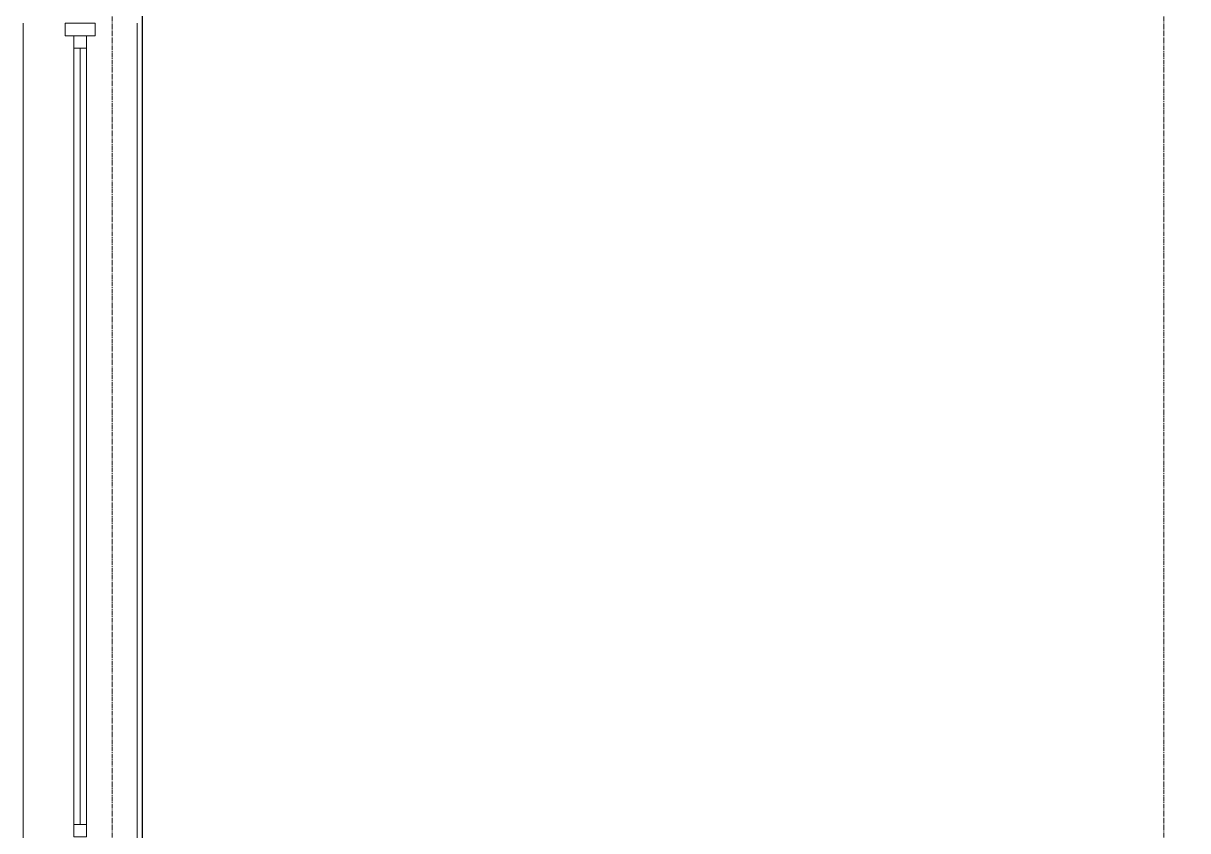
# Model space of a CAD drawing. Header units: millimetres. Extents: x -231292 to 573618, y -153144 to 564035.
# Drawn here: x 8528 to 13179, y -116170 to -112945 of the extents above; entities that cross this region are included whole.
import ezdxf

# ---------------------------------------------------------------- set-up
doc = ezdxf.new("R2010")
doc.units = ezdxf.units.MM
doc.linetypes.add('CENTER2', pattern=[28.575, 19.05, -3.175, 3.175, -3.175])
doc.layers.get('0').update_dxf_attribs({"color": 250})
for name, color, linetype, lineweight in [('A-Wall_Материал_Газоблок_Контур', 250, 'Continuous', 0), ('АР_Окна', 250, 'Continuous', 5), ('РД_Оси_100', 250, 'Continuous', 0)]:
    doc.layers.add(name, color=color, linetype=linetype, lineweight=lineweight)

# ---------------------------------------------------------------- blocks, each defined once
blk = doc.blocks.new('оси_рен')
at = {"layer": 'РД_Оси_100', "color": 251, "linetype": 'CENTER2', "true_color": 0x636466}
for p, q in [((1195652.916, 135558.25), (1195652.916, 223268.25)), ((1199852.916, 135558.25), (1199852.916, 223268.25))]:
    blk.add_line(p, q, dxfattribs=at)

msp = doc.modelspace()

# ---------------------------------------------------------------- linework, layer by layer
msp.add_lwpolyline([(16573.458, -98570.283), (9003.458, -98570.283), (9003.458, -135535.288), (16573.458, -135535.288)], close=True)
at = {"layer": 'A-Wall_Материал_Газоблок_Контур', "color": 18, "linetype": 'Continuous', "lineweight": 0, "true_color": 0x000000}
for p, q in [((8528.458, -112945.283), (8528.458, -116245.283)), ((8983.458, -116245.283), (8983.458, -112945.283))]:
    msp.add_line(p, q, dxfattribs=at)
at = {"layer": 'АР_Окна', "color": 18, "linetype": 'Continuous', "lineweight": 5, "true_color": 0x000000}
for p, q in [((8528.458, -112945.283), (8528.458, -116245.283)), ((8983.458, -112945.283), (8983.458, -116245.283)), ((8730.958, -113045.283), (8780.958, -113045.283)), ((8755.958, -113045.283), (8755.958, -116145.283)), ((8730.958, -116145.283), (8780.958, -116145.283))]:
    msp.add_line(p, q, dxfattribs=at)
for points in [[(8815.958, -112995.283), (8815.958, -112945.283), (8695.958, -112945.283), (8695.958, -112995.283)], [(8730.958, -112995.283), (8780.958, -112995.283), (8780.958, -116195.283), (8730.958, -116195.283)]]:
    msp.add_lwpolyline(points, close=True, dxfattribs=at)

# ---------------------------------------------------------------- block references
at = {"rotation": 359.999868838025}
msp.add_blockref('оси_рен', (-1186769.82, -284755.728), dxfattribs=at)

doc.saveas('drawing.dxf')
